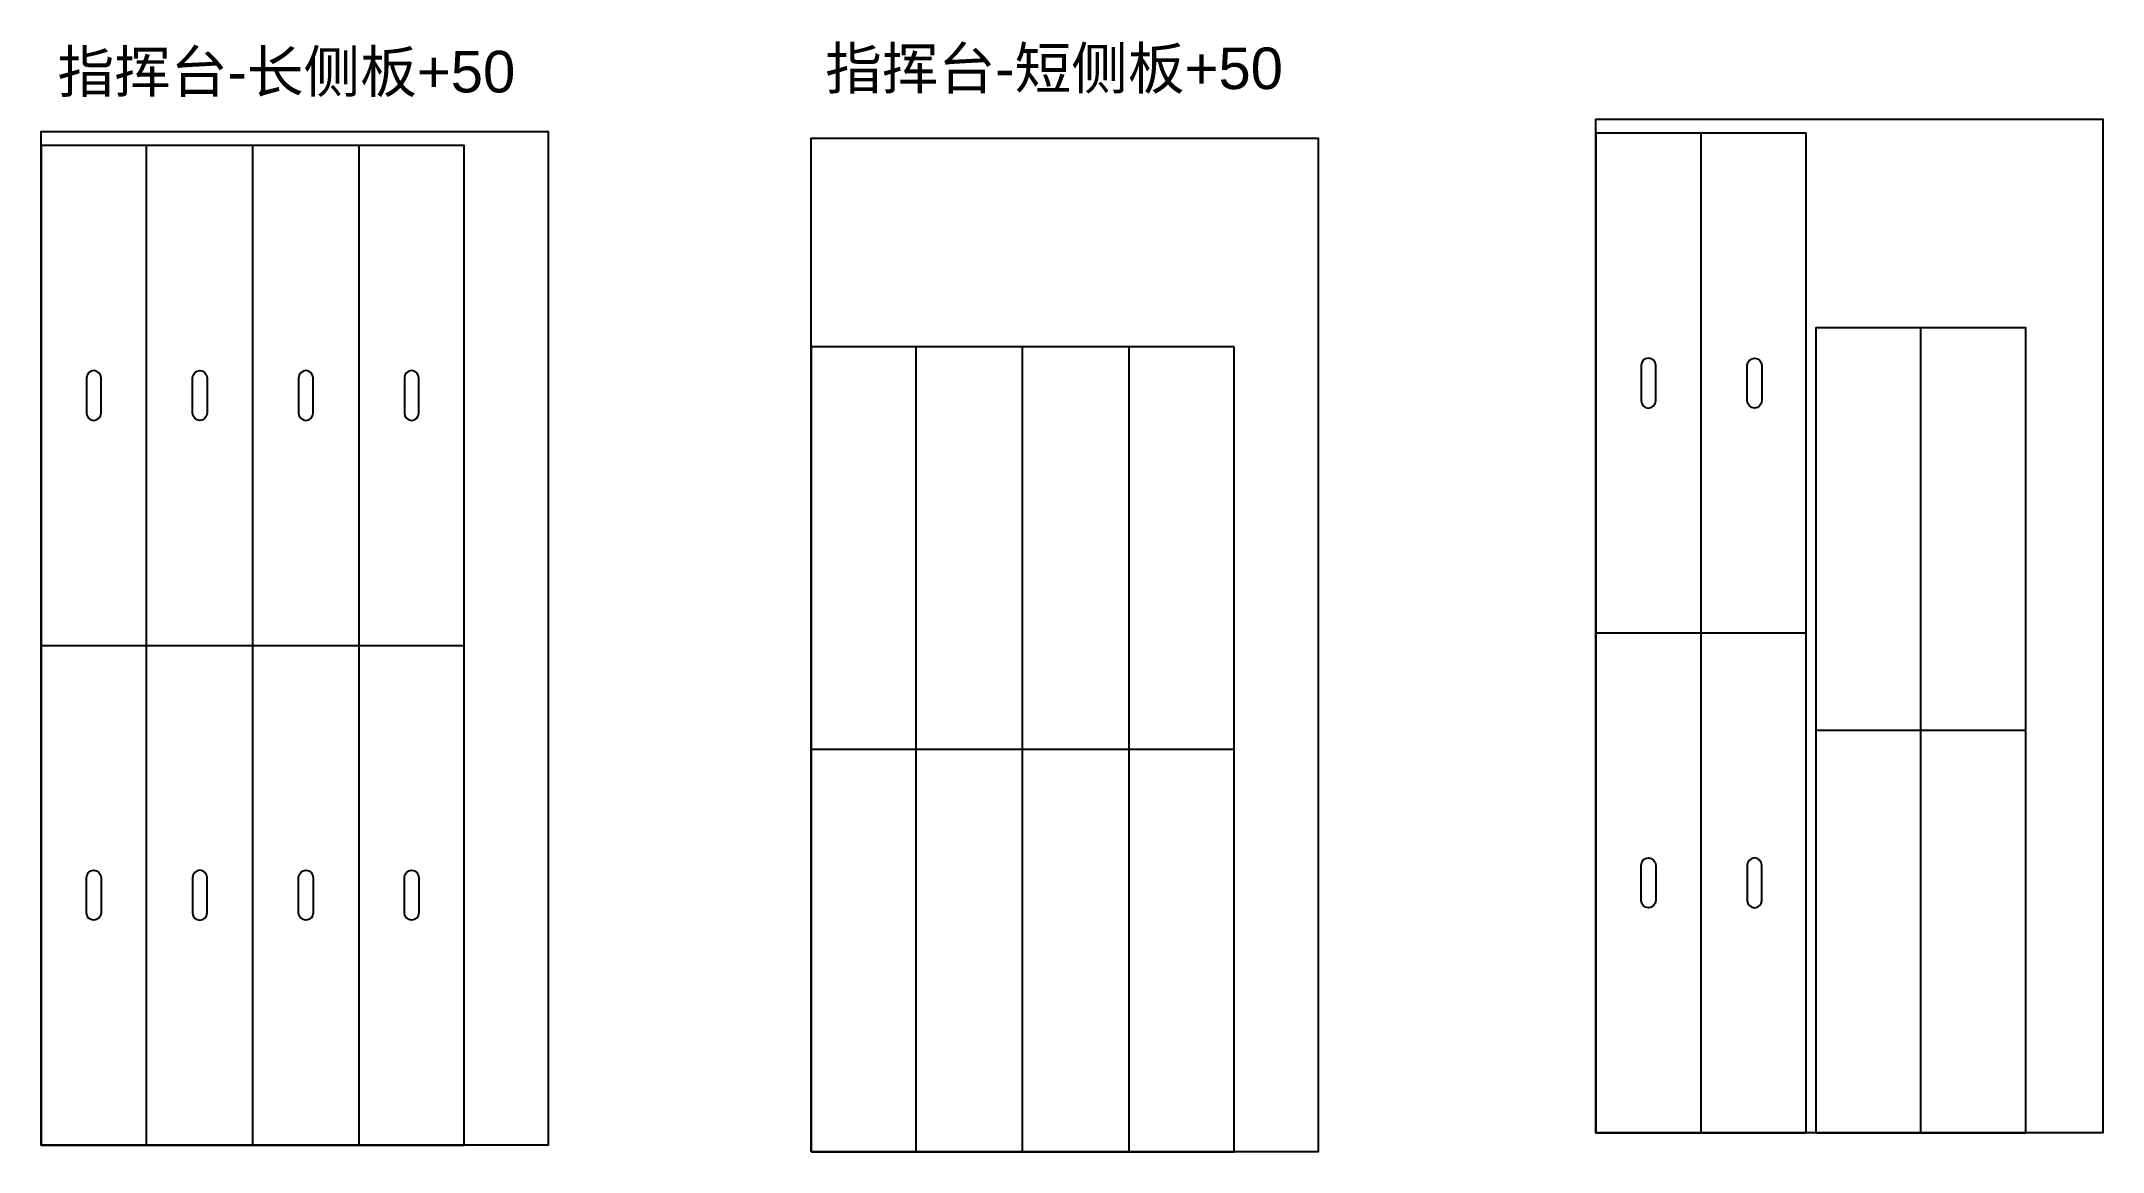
# Model space of a CAD drawing. Header units: inches. Extents: x 4204 to 9166, y 69 to 2742.
import ezdxf

# ---------------------------------------------------------------- set-up
doc = ezdxf.new("R2010")
doc.units = ezdxf.units.IN
doc.header["$MEASUREMENT"] = 0
doc.styles.get("Standard").update_dxf_attribs({"font": 'arial.ttf', "height": 50})

msp = doc.modelspace()

# ---------------------------------------------------------------- linework, layer by layer
for p, q in [((4457, 84.9), (4457, 2490.9)), ((4713, 84.9), (4713, 2490.9)), ((4969, 84.9), (4969, 2490.9)), ((8199.1, 114.7), (8199.1, 2520.7)), ((8728.1, 114.7), (8728.1, 2052.7)), ((7075.3, 2006.9), (6057.3, 2006.9)), ((6057.3, 2006.9), (6057.3, 68.9)), ((6310.3, 68.9), (6310.3, 2006.9)), ((6566.3, 68.9), (6566.3, 2006.9)), ((6822.3, 68.9), (6822.3, 2006.9)), ((7075.3, 68.9), (7075.3, 2006.9)), ((7946.1, 1317.7), (8452.1, 1317.7)), ((4204, 1287.9), (5222, 1287.9)), ((8475.1, 1083.7), (8981.1, 1083.7)), ((6057.3, 1037.9), (7075.3, 1037.9)), ((6057.3, 68.9), (7075.3, 68.9))]:
    msp.add_line(p, q)
at = {"color": 240, "true_color": 0xed1f24}
for points in [[(7946.1, 114.7), (7946.1, 2554.7), (9166.1, 2554.7), (9166.1, 114.7)], [(4204, 84.9), (4204, 2524.9), (5424, 2524.9), (5424, 84.9)], [(6057.3, 68.9), (6057.3, 2508.9), (7277.3, 2508.9), (7277.3, 68.9)]]:
    msp.add_lwpolyline(points, close=True, dxfattribs=at)
for points in [[(5222, 84.9), (5222, 2490.9), (4204, 2490.9), (4204, 84.9)], [(8452.1, 114.7), (8452.1, 2520.7), (7946.1, 2520.7), (7946.1, 114.7)], [(8981.1, 114.7), (8981.1, 2052.7), (8475.1, 2052.7), (8475.1, 114.7)]]:
    msp.add_lwpolyline(points, close=True)
for points in [[(4348, 1846.9), (4348, 1931.9, 1), (4313, 1931.9), (4313, 1846.9, 1)], [(4568.3, 1846.9), (4568.3, 1931.9, -1), (4603.3, 1931.9), (4603.3, 1846.9, -1)], [(4858.5, 1846.9), (4858.5, 1931.9, 1), (4823.5, 1931.9), (4823.5, 1846.9, 1)], [(5113, 1846.9), (5113, 1931.9, 1), (5078, 1931.9), (5078, 1846.9, 1)], [(8090.1, 1876.7), (8090.1, 1961.7, 1), (8055.1, 1961.7), (8055.1, 1876.7, 1)], [(8310.4, 1876.7), (8310.4, 1961.7, -1), (8345.4, 1961.7), (8345.4, 1876.7, -1)], [(4348, 728.9), (4348, 643.9, -1), (4313, 643.9), (4313, 728.9, -1)], [(4568.3, 728.9), (4568.3, 643.9, 1), (4603.3, 643.9), (4603.3, 728.9, 1)], [(4858.5, 728.9), (4858.5, 643.9, -1), (4823.5, 643.9), (4823.5, 728.9, -1)], [(5113, 728.9), (5113, 643.9, -1), (5078, 643.9), (5078, 728.9, -1)], [(8090.1, 758.7), (8090.1, 673.7, -1), (8055.1, 673.7), (8055.1, 758.7, -1)], [(8310.4, 758.7), (8310.4, 673.7, 1), (8345.4, 673.7), (8345.4, 758.7, 1)]]:
    msp.add_lwpolyline(points, format="xyb", close=True)

# ---------------------------------------------------------------- texts
for s, p in [('指挥台-长侧板+50', (4243.2, 2619)), ('指挥台-短侧板+50', (6091, 2627.1))]:
    msp.add_text(s, height=100, dxfattribs=at).set_placement(p)

doc.saveas('drawing.dxf')
